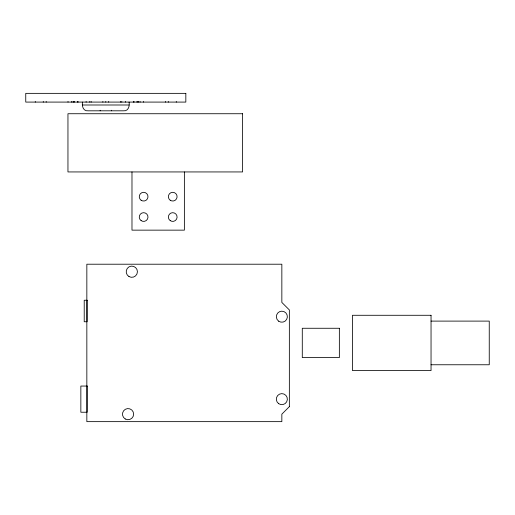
<?xml version="1.0" encoding="UTF-8"?>
<svg xmlns="http://www.w3.org/2000/svg" width="515" height="515" viewBox="0 0 515 515"><rect width="100%" height="100%" fill="white"/><g stroke="black" fill="none" stroke-linecap="round" stroke-linejoin="round"><path stroke-width="0.77" d="M82.503 102.086C81.698 106.045 83.269 111.575 88.329 110.815L123.252 110.815C128.312 111.575 129.883 106.045 129.072 102.086M82.503 104.996L129.072 104.996M431.042 321.103L489.25 321.103L489.25 364.762L431.042 364.762M184.376 171.939L184.376 230.147L131.982 230.147L131.982 171.939M176.291 101.539L176.291 102.086M168.296 101.539L168.296 102.086M165.386 101.539L165.386 102.086M143.556 101.539L143.556 102.086M140.067 101.539L140.067 102.086M138.516 101.539L138.516 102.086M137.808 101.539L137.808 102.086M136.932 101.539L136.932 102.086M134.022 101.539L134.022 102.086M133.514 101.539L133.514 102.086M125.448 101.539L125.448 102.086M121.797 101.539L121.797 102.086M120.407 101.539L120.407 102.086M111.395 110.274L111.395 110.815M108.697 101.539L108.697 102.086M105.787 101.539L105.787 102.086M102.878 101.539L102.878 102.086M100.187 110.274L100.187 110.815M91.168 101.539L91.168 102.086M89.784 101.539L89.784 102.086M86.127 101.539L86.127 102.086M78.061 101.539L78.061 102.086M77.559 101.539L77.559 102.086M74.649 101.539L74.649 102.086M73.774 101.539L73.774 102.086M73.059 101.539L73.059 102.086M71.508 101.539L71.508 102.086M68.019 101.539L68.019 102.086M46.189 101.539L46.189 102.086M43.279 101.539L43.279 102.086M35.29 101.539L35.29 102.086M289.353 406.663L281.847 414.157L281.847 421.643L86.842 421.643L86.842 264.214L281.847 264.214L281.847 302.434L289.353 309.927L289.353 406.663M185.831 93.357L25.75 93.357L25.75 102.086L185.831 102.086L185.831 93.357M242.584 113.731L67.954 113.731L67.954 171.939L242.584 171.939L242.584 113.731M87.119 300.239L84.222 300.239L84.222 321.746L87.119 321.746L87.119 300.239M431.042 315.283L352.453 315.283L352.453 370.581L431.042 370.581L431.042 315.283M339.359 328.267L302.286 328.267L302.286 357.597L339.359 357.597L339.359 328.267M87.164 386.057L80.849 386.057L80.849 412.232L87.164 412.232L87.164 386.057M170.22 200.245A4.365 4.365 0 0 0 177.076 197.071A4.365 4.365 0 0 0 170.896 192.713A4.365 4.365 0 0 0 170.22 200.245M170.22 220.62A4.365 4.365 0 0 0 177.076 217.446A4.365 4.365 0 0 0 170.896 213.088A4.365 4.365 0 0 0 170.22 220.62M141.11 220.62A4.365 4.365 0 0 0 147.972 217.446A4.365 4.365 0 0 0 141.792 213.088A4.365 4.365 0 0 0 141.11 220.62M141.11 200.245A4.365 4.365 0 0 0 147.972 197.071A4.365 4.365 0 0 0 141.792 192.713A4.365 4.365 0 0 0 141.11 200.245M125.261 418.978A5.581 5.581 0 0 0 133.643 414.163A5.581 5.581 0 0 0 125.287 409.309A5.581 5.581 0 0 0 125.261 418.978M128.969 276.549A5.607 5.607 0 0 0 137.421 271.753A5.607 5.607 0 0 0 129.046 266.834A5.607 5.607 0 0 0 128.969 276.549M278.667 403.663A5.523 5.523 0 0 0 287.344 399.64A5.523 5.523 0 0 0 279.523 394.136A5.523 5.523 0 0 0 278.667 403.663M278.679 321.199A5.511 5.511 0 0 0 287.344 317.189A5.511 5.511 0 0 0 279.536 311.691A5.511 5.511 0 0 0 278.679 321.199"/></g></svg>
